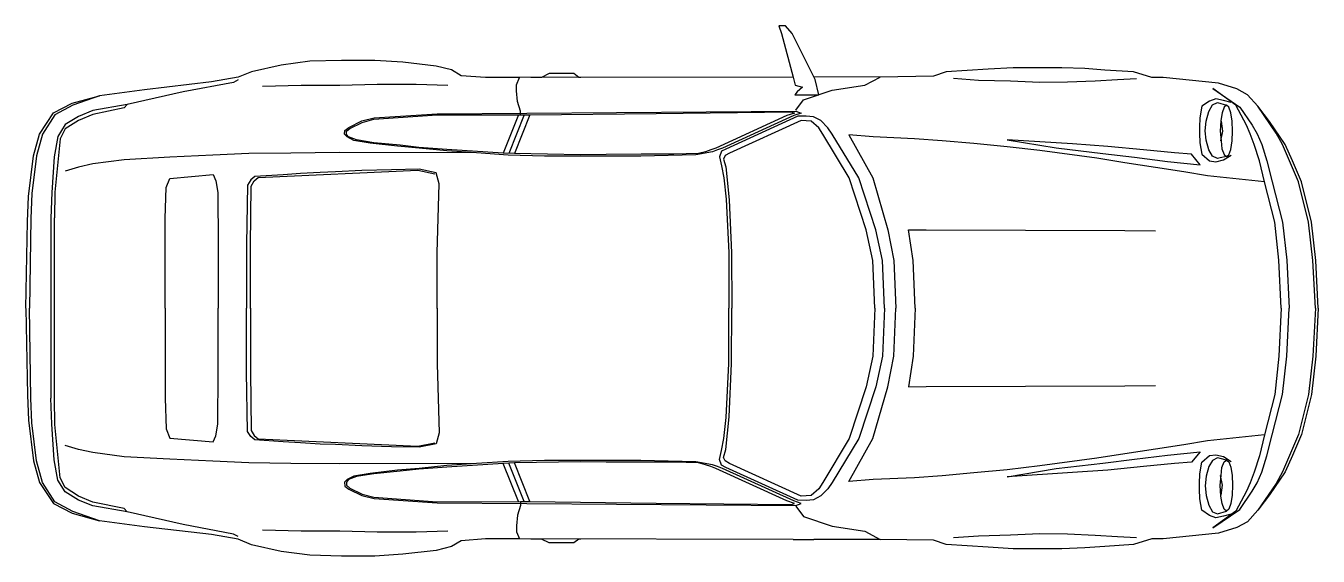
# Model space of a CAD drawing. Header units: millimetres. Extents: x -3289.16 to -3285.12, y 1923.33 to 1924.99.
import ezdxf

# ---------------------------------------------------------------- set-up
doc = ezdxf.new("R2010")
doc.units = ezdxf.units.MM
doc.header["$LTSCALE"] = 10
doc.layers.add('Veículos', color=2, linetype='Continuous')

msp = doc.modelspace()

# ---------------------------------------------------------------- linework, layer by layer
at = {"layer": 'Veículos'}
for p, q in [((-3287.6223, 1924.7095), (-3287.6704, 1924.5899)), ((-3287.6047, 1924.7095), (-3287.6533, 1924.5891)), ((-3287.5872, 1924.7095), (-3287.6358, 1924.5883)), ((-3289.084, 1924.3868), (-3289.084, 1923.8246)), ((-3289.0731, 1923.8238), (-3289.0731, 1924.3876)), ((-3285.124, 1924.1057), (-3285.124, 1924.1057)), ((-3287.6223, 1923.5019), (-3287.6704, 1923.6215)), ((-3287.6047, 1923.5019), (-3287.6533, 1923.6223)), ((-3287.5872, 1923.5019), (-3287.6358, 1923.6231)), ((-3286.7644, 1923.384), (-3286.6999, 1923.3836))]:
    msp.add_line(p, q, dxfattribs=at)
for points in [[(-3286.7525, 1924.7817), (-3286.7591, 1924.7723), (-3286.6844, 1924.7723), (-3286.6962, 1924.82), (-3286.768, 1924.9636), (-3286.7889, 1924.9873), (-3286.8097, 1924.9873), (-3286.8007, 1924.9636), (-3286.7644, 1924.8269), (-3286.7583, 1924.8021), (-3286.735, 1924.7959)], [(-3285.3969, 1924.7156), (-3285.403, 1924.7331), (-3285.4108, 1924.7392), (-3285.4177, 1924.7331), (-3285.4243, 1924.7156), (-3285.4283, 1924.6919), (-3285.4304, 1924.6585), (-3285.4275, 1924.6279), (-3285.4247, 1924.6034), (-3285.4181, 1924.5854), (-3285.4108, 1924.5797), (-3285.403, 1924.585), (-3285.3969, 1924.6014), (-3285.3924, 1924.6279), (-3285.3912, 1924.6585), (-3285.3924, 1924.6895)], [(-3286.7395, 1924.7152), (-3286.7627, 1924.7074), (-3286.9855, 1924.6058), (-3287.0006, 1924.6001), (-3287.0169, 1924.5944), (-3287.0687, 1924.585), (-3287.2404, 1924.581), (-3287.4285, 1924.581), (-3287.5411, 1924.581), (-3287.6553, 1924.584), (-3287.7545, 1924.5907), (-3287.8471, 1924.5969), (-3287.9333, 1924.6056), (-3288.0006, 1924.6113), (-3288.0863, 1924.6212), (-3288.1372, 1924.6298), (-3288.1587, 1924.6405), (-3288.1669, 1924.6487), (-3288.1657, 1924.6609), (-3288.1534, 1924.6703), (-3288.1126, 1924.6903), (-3288.0743, 1924.6997), (-3287.8773, 1924.7127), (-3286.7562, 1924.7213)], [(-3286.784, 1924.7074), (-3287.0067, 1924.6058), (-3287.0218, 1924.6001), (-3287.0381, 1924.5944), (-3287.0601, 1924.5887), (-3287.1372, 1924.5863), (-3287.24, 1924.5863), (-3287.349, 1924.5859), (-3287.4289, 1924.585), (-3287.6358, 1924.5883), (-3287.6708, 1924.5899), (-3287.8471, 1924.6018), (-3287.934, 1924.6079), (-3287.9927, 1924.6144), (-3288.0751, 1924.6226), (-3288.1286, 1924.6311), (-3288.1543, 1924.6405), (-3288.1604, 1924.6483), (-3288.16, 1924.6581), (-3288.1494, 1924.667), (-3288.111, 1924.6858), (-3288.0747, 1924.696), (-3287.8773, 1924.7099), (-3287.617, 1924.7095), (-3287.5872, 1924.7095), (-3287.1931, 1924.7139), (-3286.7693, 1924.7184), (-3286.7603, 1924.7152)], [(-3286.0953, 1924.632), (-3285.9428, 1924.6062), (-3285.7967, 1924.5891), (-3285.6976, 1924.5773), (-3285.5952, 1924.5642), (-3285.4928, 1924.5536), (-3285.5197, 1924.5863), (-3285.5728, 1924.5907), (-3285.6698, 1924.6001), (-3285.7808, 1924.6107), (-3285.8918, 1924.6185)], [(-3286.0953, 1923.5794), (-3285.9428, 1923.6051), (-3285.7967, 1923.6223), (-3285.6976, 1923.6341), (-3285.5952, 1923.6472), (-3285.4928, 1923.6578), (-3285.5197, 1923.6251), (-3285.5728, 1923.6206), (-3285.6698, 1923.6113), (-3285.7808, 1923.6007), (-3285.8918, 1923.5929)], [(-3286.7395, 1923.4962), (-3286.7627, 1923.504), (-3286.9855, 1923.6056), (-3287.0006, 1923.6113), (-3287.0169, 1923.617), (-3287.0687, 1923.6264), (-3287.2404, 1923.6304), (-3287.4285, 1923.6304), (-3287.5411, 1923.6304), (-3287.6553, 1923.6274), (-3287.7545, 1923.6206), (-3287.8471, 1923.6145), (-3287.9333, 1923.6058), (-3288.0006, 1923.6), (-3288.0863, 1923.5902), (-3288.1372, 1923.5816), (-3288.1587, 1923.5709), (-3288.1669, 1923.5627), (-3288.1657, 1923.5505), (-3288.1534, 1923.5411), (-3288.1126, 1923.5211), (-3288.0743, 1923.5117), (-3287.8773, 1923.4987), (-3286.7562, 1923.4901)], [(-3286.784, 1923.504), (-3287.0067, 1923.6056), (-3287.0218, 1923.6113), (-3287.0381, 1923.617), (-3287.0601, 1923.6227), (-3287.1372, 1923.6251), (-3287.24, 1923.6251), (-3287.349, 1923.6255), (-3287.4289, 1923.6264), (-3287.6358, 1923.6231), (-3287.6708, 1923.6215), (-3287.8471, 1923.6096), (-3287.934, 1923.6035), (-3287.9927, 1923.597), (-3288.0751, 1923.5888), (-3288.1286, 1923.5803), (-3288.1543, 1923.5709), (-3288.1604, 1923.5631), (-3288.16, 1923.5533), (-3288.1494, 1923.5444), (-3288.111, 1923.5256), (-3288.0747, 1923.5154), (-3287.8773, 1923.5015), (-3287.617, 1923.5019), (-3287.5872, 1923.5019), (-3287.1931, 1923.4974), (-3286.7693, 1923.493), (-3286.7603, 1923.4962)], [(-3285.3969, 1923.4958), (-3285.403, 1923.4783), (-3285.4108, 1923.4722), (-3285.4177, 1923.4783), (-3285.4243, 1923.4958), (-3285.4283, 1923.5195), (-3285.4304, 1923.5529), (-3285.4275, 1923.5835), (-3285.4247, 1923.608), (-3285.4181, 1923.6259), (-3285.4108, 1923.6317), (-3285.403, 1923.6264), (-3285.3969, 1923.61), (-3285.3924, 1923.5835), (-3285.3912, 1923.5529), (-3285.3924, 1923.5219)]]:
    msp.add_lwpolyline(points, close=True, dxfattribs=at)
for points in [[(-3286.7644, 1924.8274), (-3287.6198, 1924.8257), (-3287.7255, 1924.8261), (-3287.8022, 1924.8318), (-3287.8324, 1924.8498), (-3287.8801, 1924.8616), (-3287.9845, 1924.8739), (-3288.0714, 1924.8796), (-3288.1759, 1924.8796), (-3288.2746, 1924.8767), (-3288.3643, 1924.8649), (-3288.457, 1924.8441), (-3288.499, 1924.8269), (-3288.5826, 1924.8123), (-3288.7919, 1924.7878), (-3288.9322, 1924.769), (-3289.0158, 1924.7401), (-3289.0721, 1924.7099), (-3289.1105, 1924.6495), (-3289.1293, 1924.5818), (-3289.1439, 1924.4639), (-3289.1472, 1924.386), (-3289.1505, 1924.1057)], [(-3285.124, 1924.1057), (-3285.1314, 1924.255), (-3285.1448, 1924.3745), (-3285.1762, 1924.5002), (-3285.2044, 1924.5659), (-3285.2268, 1924.6169), (-3285.2762, 1924.6882), (-3285.3121, 1924.7364), (-3285.3451, 1924.7723), (-3285.3778, 1924.7902), (-3285.4349, 1924.8082), (-3285.6082, 1924.8261), (-3285.6441, 1924.8261), (-3285.7009, 1924.8437), (-3285.7906, 1924.849), (-3285.8534, 1924.8539), (-3285.9248, 1924.8567), (-3285.9938, 1924.8567), (-3286.0774, 1924.8567), (-3286.1553, 1924.8518), (-3286.2867, 1924.8437), (-3286.3258, 1924.8298), (-3286.4931, 1924.8274), (-3286.6999, 1924.8278)], [(-3288.499, 1924.8188), (-3288.5137, 1924.8106), (-3288.6711, 1924.7809), (-3288.8457, 1924.7413), (-3288.9534, 1924.7229), (-3288.9979, 1924.7046), (-3289.0399, 1924.6793), (-3289.0623, 1924.6421), (-3289.0738, 1924.5789), (-3289.0811, 1924.4671), (-3289.084, 1924.3868)], [(-3287.617, 1924.7095), (-3287.617, 1924.7213), (-3287.626, 1924.7515), (-3287.6288, 1924.7849), (-3287.6288, 1924.8033), (-3287.6198, 1924.8257)], [(-3287.4285, 1924.8265), (-3287.4346, 1924.8265), (-3287.4497, 1924.8384), (-3287.5272, 1924.8384), (-3287.5513, 1924.8265), (-3287.5839, 1924.8265)], [(-3286.7562, 1924.7237), (-3286.7321, 1924.756), (-3286.6424, 1924.7862), (-3286.5408, 1924.8021), (-3286.4931, 1924.8274)], [(-3285.6919, 1924.8221), (-3285.7514, 1924.8192), (-3285.8204, 1924.8151), (-3285.9069, 1924.811), (-3285.9938, 1924.8102), (-3286.0851, 1924.8143), (-3286.1851, 1924.8172), (-3286.2638, 1924.8229)], [(-3289.1623, 1924.1061), (-3289.157, 1924.377), (-3289.1537, 1924.4549), (-3289.1382, 1924.5818), (-3289.1195, 1924.6495), (-3289.0758, 1924.7156), (-3289.0176, 1924.7456), (-3288.9322, 1924.769)], [(-3287.8434, 1924.8015), (-3287.9421, 1924.8047), (-3288.0645, 1924.8047), (-3288.1812, 1924.8015), (-3288.3019, 1924.8015), (-3288.4231, 1924.7982)], [(-3285.2391, 1924.1057), (-3285.2464, 1924.2554), (-3285.2599, 1924.3749), (-3285.2913, 1924.5006), (-3285.3076, 1924.5663), (-3285.3239, 1924.6173), (-3285.3361, 1924.6503), (-3285.348, 1924.6768), (-3285.381, 1924.7392), (-3285.4532, 1924.7915), (-3285.3688, 1924.7339), (-3285.33, 1924.6768), (-3285.3149, 1924.6503), (-3285.3002, 1924.6173), (-3285.2839, 1924.5663), (-3285.2672, 1924.5006), (-3285.2358, 1924.3749), (-3285.2223, 1924.2554), (-3285.215, 1924.1057)], [(-3288.8457, 1924.7413), (-3288.8547, 1924.7311), (-3288.9534, 1924.7107), (-3288.9979, 1924.6923), (-3289.0399, 1924.6654), (-3289.055, 1924.6348), (-3289.072, 1924.4683), (-3289.0731, 1924.3876)], [(-3285.3957, 1924.7482), (-3285.4198, 1924.7543), (-3285.4438, 1924.76), (-3285.4638, 1924.7527), (-3285.4875, 1924.7364), (-3285.4936, 1924.7005), (-3285.4948, 1924.6707), (-3285.4948, 1924.6528), (-3285.4936, 1924.6226), (-3285.4875, 1924.5867), (-3285.4638, 1924.5655), (-3285.4438, 1924.563), (-3285.4198, 1924.5687), (-3285.3957, 1924.5838)], [(-3285.4108, 1924.5797), (-3285.43, 1924.5748), (-3285.4389, 1924.5732), (-3285.454, 1924.581), (-3285.4659, 1924.6001), (-3285.474, 1924.6303), (-3285.4769, 1924.6601), (-3285.474, 1924.6899), (-3285.4659, 1924.7201), (-3285.454, 1924.7409), (-3285.4389, 1924.7478), (-3285.4108, 1924.7392)], [(-3285.1326, 1924.1057), (-3285.1403, 1924.255), (-3285.1538, 1924.3745), (-3285.1852, 1924.5002), (-3285.2134, 1924.5659), (-3285.2358, 1924.6169), (-3285.2554, 1924.6528), (-3285.3121, 1924.7364)], [(-3286.4788, 1924.1057), (-3286.4849, 1924.255), (-3286.5057, 1924.3509), (-3286.5596, 1924.5124), (-3286.6424, 1924.6495), (-3286.6567, 1924.6691), (-3286.6783, 1924.6915), (-3286.7007, 1924.7037), (-3286.7244, 1924.7058), (-3286.7501, 1924.705), (-3286.9753, 1924.6026), (-3286.9887, 1924.5956), (-3286.9945, 1924.5781), (-3286.9887, 1924.55), (-3286.9814, 1924.5124), (-3286.9737, 1924.4463), (-3286.9651, 1924.2787), (-3286.9659, 1924.1057)], [(-3286.509, 1924.1057), (-3286.5151, 1924.255), (-3286.5359, 1924.3509), (-3286.5898, 1924.5124), (-3286.6714, 1924.6495), (-3286.6844, 1924.6691), (-3286.7085, 1924.6899), (-3286.7391, 1924.6919), (-3286.963, 1924.5903), (-3286.9765, 1924.5822), (-3286.9818, 1924.5712), (-3286.9749, 1924.5467), (-3286.9643, 1924.4443), (-3286.9577, 1924.2787), (-3286.9565, 1924.1057)], [(-3285.4275, 1924.6895), (-3285.4234, 1924.6585), (-3285.4287, 1924.6283)], [(-3285.2913, 1924.5006), (-3285.47, 1924.5194), (-3285.5438, 1924.5316), (-3285.6323, 1924.5455), (-3285.7286, 1924.5597), (-3285.8151, 1924.574), (-3285.9938, 1924.5981), (-3286.0953, 1924.6099), (-3286.2002, 1924.6197), (-3286.2985, 1924.6287), (-3286.3854, 1924.6348), (-3286.5147, 1924.6405), (-3286.5902, 1924.6466), (-3286.5159, 1924.5124), (-3286.4682, 1924.3509), (-3286.4503, 1924.255), (-3286.4441, 1924.1057)], [(-3287.7545, 1924.5907), (-3288.182, 1924.5916), (-3288.3346, 1924.5899), (-3288.4659, 1924.5883), (-3288.5777, 1924.5834), (-3288.7119, 1924.5773), (-3288.8547, 1924.5691), (-3288.9534, 1924.5565), (-3288.9979, 1924.5463), (-3289.0399, 1924.534)], [(-3287.8773, 1924.1053), (-3287.8768, 1924.2791), (-3287.8711, 1924.4945), (-3287.8801, 1924.5287), (-3287.9336, 1924.5398), (-3288.0192, 1924.5381), (-3288.1122, 1924.5353), (-3288.1946, 1924.5312), (-3288.2424, 1924.5296), (-3288.304, 1924.5259), (-3288.3586, 1924.5226), (-3288.4468, 1924.5169), (-3288.4594, 1924.5063), (-3288.4692, 1924.4904), (-3288.4725, 1924.3056), (-3288.4725, 1924.1057)], [(-3288.4606, 1924.1053), (-3288.4606, 1924.3027), (-3288.4586, 1924.4871), (-3288.4492, 1924.5034), (-3288.4366, 1924.5136), (-3287.9376, 1924.5365), (-3287.8842, 1924.5255)], [(-3288.727, 1924.1057), (-3288.727, 1924.3864), (-3288.7238, 1924.4822), (-3288.7123, 1924.5112), (-3288.5773, 1924.523), (-3288.5683, 1924.5039), (-3288.5622, 1924.4675), (-3288.5614, 1924.3056), (-3288.5614, 1924.1057)], [(-3286.3829, 1924.1057), (-3286.3891, 1924.255), (-3286.4037, 1924.3509), (-3286.3491, 1924.3505), (-3285.7286, 1924.3484), (-3285.6323, 1924.3472)], [(-3289.1623, 1924.1053), (-3289.157, 1923.8344), (-3289.1537, 1923.7565), (-3289.1382, 1923.6296), (-3289.1195, 1923.5619), (-3289.0758, 1923.4958), (-3289.0176, 1923.4658), (-3288.9322, 1923.4424)], [(-3286.7644, 1923.384), (-3287.6198, 1923.3857), (-3287.7255, 1923.3853), (-3287.8022, 1923.3795), (-3287.8324, 1923.3616), (-3287.8801, 1923.3498), (-3287.9845, 1923.3375), (-3288.0714, 1923.3318), (-3288.1759, 1923.3318), (-3288.2746, 1923.3347), (-3288.3643, 1923.3465), (-3288.457, 1923.3673), (-3288.499, 1923.3844), (-3288.5826, 1923.3991), (-3288.7919, 1923.4236), (-3288.9322, 1923.4424), (-3289.0158, 1923.4713), (-3289.0721, 1923.5015), (-3289.1105, 1923.5619), (-3289.1293, 1923.6296), (-3289.1439, 1923.7475), (-3289.1472, 1923.8254), (-3289.1505, 1924.1057)], [(-3288.727, 1924.1057), (-3288.727, 1923.825), (-3288.7238, 1923.7292), (-3288.7123, 1923.7002), (-3288.5773, 1923.6884), (-3288.5683, 1923.7075), (-3288.5622, 1923.7438), (-3288.5614, 1923.9058), (-3288.5614, 1924.1057)], [(-3287.8773, 1924.1061), (-3287.8768, 1923.9323), (-3287.8711, 1923.7169), (-3287.8801, 1923.6827), (-3287.9336, 1923.6716), (-3288.0192, 1923.6733), (-3288.1122, 1923.6761), (-3288.1946, 1923.6802), (-3288.2424, 1923.6818), (-3288.304, 1923.6855), (-3288.3586, 1923.6888), (-3288.4468, 1923.6945), (-3288.4594, 1923.7051), (-3288.4692, 1923.721), (-3288.4725, 1923.9058), (-3288.4725, 1924.1057)], [(-3288.4606, 1924.1061), (-3288.4606, 1923.9087), (-3288.4586, 1923.7243), (-3288.4492, 1923.7079), (-3288.4366, 1923.6977), (-3287.9376, 1923.6749), (-3287.8842, 1923.6859)], [(-3286.4788, 1924.1057), (-3286.4849, 1923.9564), (-3286.5057, 1923.8605), (-3286.5596, 1923.699), (-3286.6424, 1923.5619), (-3286.6567, 1923.5423), (-3286.6783, 1923.5199), (-3286.7007, 1923.5076), (-3286.7244, 1923.5056), (-3286.7501, 1923.5064), (-3286.9753, 1923.6088), (-3286.9887, 1923.6157), (-3286.9945, 1923.6333), (-3286.9887, 1923.6614), (-3286.9814, 1923.699), (-3286.9737, 1923.7651), (-3286.9651, 1923.9327), (-3286.9659, 1924.1057)], [(-3286.509, 1924.1057), (-3286.5151, 1923.9564), (-3286.5359, 1923.8605), (-3286.5898, 1923.699), (-3286.6714, 1923.5619), (-3286.6844, 1923.5423), (-3286.7085, 1923.5215), (-3286.7391, 1923.5195), (-3286.963, 1923.6211), (-3286.9765, 1923.6292), (-3286.9818, 1923.6402), (-3286.9749, 1923.6647), (-3286.9643, 1923.7671), (-3286.9577, 1923.9327), (-3286.9565, 1924.1057)], [(-3285.124, 1924.1057), (-3285.1314, 1923.9564), (-3285.1448, 1923.8369), (-3285.1762, 1923.7112), (-3285.2044, 1923.6455), (-3285.2268, 1923.5945), (-3285.2762, 1923.5231), (-3285.3121, 1923.475), (-3285.3451, 1923.4391), (-3285.3778, 1923.4212), (-3285.4349, 1923.4032), (-3285.6082, 1923.3853), (-3285.6441, 1923.3853), (-3285.7009, 1923.3677), (-3285.7906, 1923.3624), (-3285.8534, 1923.3575), (-3285.9248, 1923.3547), (-3285.9938, 1923.3547), (-3286.0774, 1923.3547), (-3286.1553, 1923.3596), (-3286.2867, 1923.3677), (-3286.3258, 1923.3816), (-3286.4931, 1923.384), (-3286.6999, 1923.3836)], [(-3285.2913, 1923.7108), (-3285.47, 1923.692), (-3285.5438, 1923.6798), (-3285.6323, 1923.6659), (-3285.7286, 1923.6516), (-3285.8151, 1923.6374), (-3285.9938, 1923.6133), (-3286.0953, 1923.6015), (-3286.2002, 1923.5917), (-3286.2985, 1923.5827), (-3286.3854, 1923.5766), (-3286.5147, 1923.5709), (-3286.5902, 1923.5648), (-3286.5159, 1923.699), (-3286.4682, 1923.8605), (-3286.4503, 1923.9564), (-3286.4441, 1924.1057)], [(-3286.3829, 1924.1057), (-3286.3891, 1923.9564), (-3286.4037, 1923.8605), (-3286.3491, 1923.8609), (-3285.7286, 1923.863), (-3285.6323, 1923.8642)], [(-3285.2391, 1924.1057), (-3285.2464, 1923.956), (-3285.2599, 1923.8364), (-3285.2913, 1923.7108), (-3285.3076, 1923.6451), (-3285.3239, 1923.5941), (-3285.3361, 1923.5611), (-3285.348, 1923.5346), (-3285.381, 1923.4722), (-3285.4532, 1923.4199), (-3285.3688, 1923.4775), (-3285.33, 1923.5346), (-3285.3149, 1923.5611), (-3285.3002, 1923.5941), (-3285.2839, 1923.6451), (-3285.2672, 1923.7108), (-3285.2358, 1923.8364), (-3285.2223, 1923.956), (-3285.215, 1924.1057)], [(-3285.1326, 1924.1057), (-3285.1403, 1923.9564), (-3285.1538, 1923.8369), (-3285.1852, 1923.7112), (-3285.2134, 1923.6455), (-3285.2358, 1923.5945), (-3285.2554, 1923.5586), (-3285.3121, 1923.475)], [(-3288.499, 1923.3926), (-3288.5137, 1923.4008), (-3288.6711, 1923.4305), (-3288.8457, 1923.4701), (-3288.9534, 1923.4885), (-3288.9979, 1923.5068), (-3289.0399, 1923.5321), (-3289.0623, 1923.5692), (-3289.0738, 1923.6325), (-3289.0811, 1923.7443), (-3289.084, 1923.8246)], [(-3288.8457, 1923.4701), (-3288.8547, 1923.4803), (-3288.9534, 1923.5007), (-3288.9979, 1923.5191), (-3289.0399, 1923.546), (-3289.055, 1923.5766), (-3289.072, 1923.7431), (-3289.0731, 1923.8238)], [(-3287.7545, 1923.6206), (-3288.182, 1923.6198), (-3288.3346, 1923.6215), (-3288.4659, 1923.6231), (-3288.5777, 1923.628), (-3288.7119, 1923.6341), (-3288.8547, 1923.6423), (-3288.9534, 1923.6549), (-3288.9979, 1923.6651), (-3289.0399, 1923.6773)], [(-3285.3957, 1923.4632), (-3285.4198, 1923.4571), (-3285.4438, 1923.4513), (-3285.4638, 1923.4587), (-3285.4875, 1923.475), (-3285.4936, 1923.5109), (-3285.4948, 1923.5407), (-3285.4948, 1923.5586), (-3285.4936, 1923.5888), (-3285.4875, 1923.6247), (-3285.4638, 1923.6459), (-3285.4438, 1923.6484), (-3285.4198, 1923.6427), (-3285.3957, 1923.6276)], [(-3285.4108, 1923.6317), (-3285.43, 1923.6366), (-3285.4389, 1923.6382), (-3285.454, 1923.6304), (-3285.4659, 1923.6113), (-3285.474, 1923.5811), (-3285.4769, 1923.5513), (-3285.474, 1923.5215), (-3285.4659, 1923.4913), (-3285.454, 1923.4705), (-3285.4389, 1923.4636), (-3285.4108, 1923.4722)], [(-3285.4275, 1923.5219), (-3285.4234, 1923.5529), (-3285.4287, 1923.5831)], [(-3287.617, 1923.5019), (-3287.617, 1923.4901), (-3287.626, 1923.4599), (-3287.6288, 1923.4265), (-3287.6288, 1923.4081), (-3287.6198, 1923.3857)], [(-3286.7562, 1923.4877), (-3286.7321, 1923.4554), (-3286.6424, 1923.4252), (-3286.5408, 1923.4093), (-3286.4931, 1923.384)], [(-3287.8434, 1923.4099), (-3287.9421, 1923.4067), (-3288.0645, 1923.4067), (-3288.1812, 1923.4099), (-3288.3019, 1923.4099), (-3288.4231, 1923.4132)], [(-3285.6919, 1923.3893), (-3285.7514, 1923.3922), (-3285.8204, 1923.3963), (-3285.9069, 1923.4004), (-3285.9938, 1923.4012), (-3286.0851, 1923.3971), (-3286.1851, 1923.3942), (-3286.2638, 1923.3885)], [(-3287.4285, 1923.3849), (-3287.4346, 1923.3849), (-3287.4497, 1923.373), (-3287.5272, 1923.373), (-3287.5513, 1923.3849), (-3287.5839, 1923.3849)]]:
    msp.add_lwpolyline(points, dxfattribs=at)

doc.saveas('drawing.dxf')
